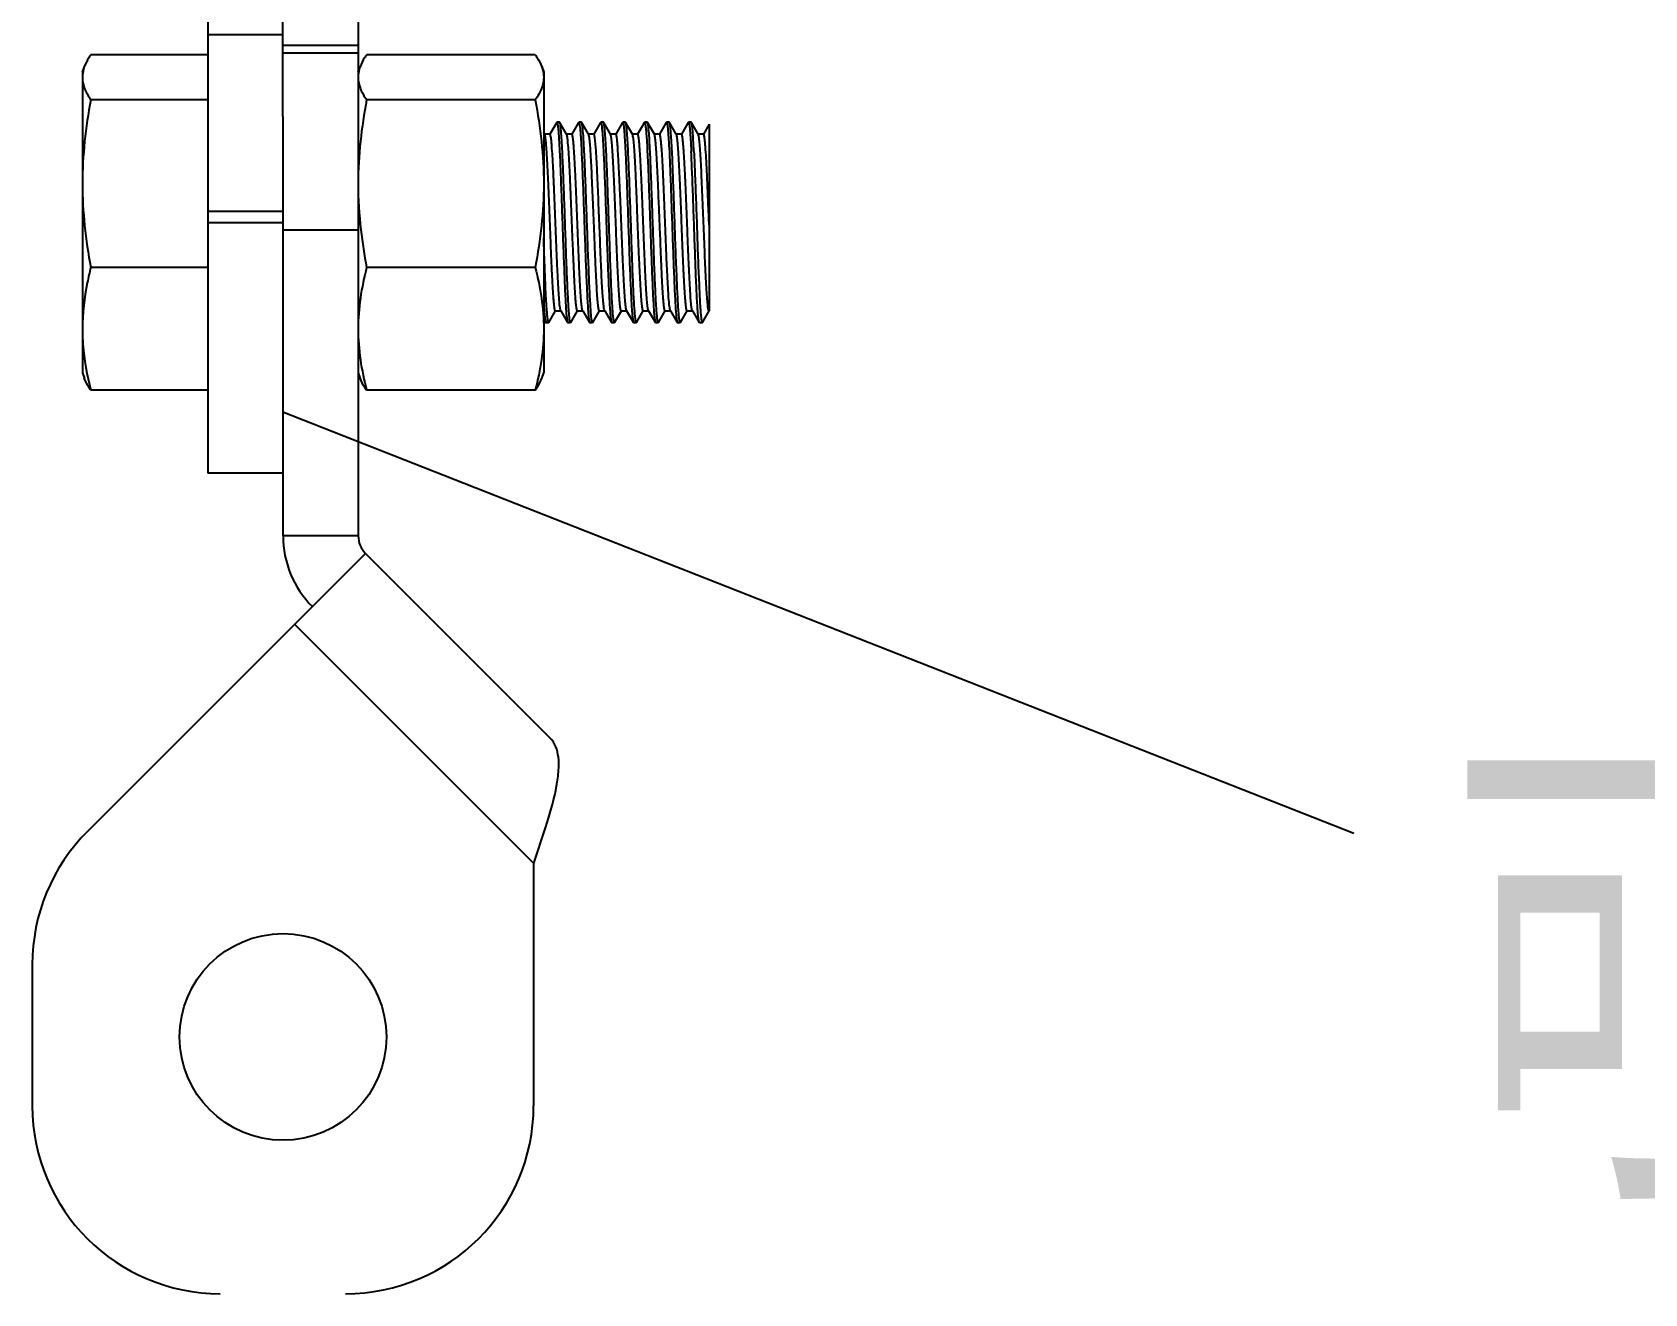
# Model space of a CAD drawing. Extents: x 27938 to 1507990, y 110129 to 923079.
# Drawn here: x 486031 to 487526, y 375912 to 377082 of the extents above; entities that cross this region are included whole.
import ezdxf

# ---------------------------------------------------------------- set-up
doc = ezdxf.new("R2010")
doc.units = 0
doc.header["$LTSCALE"] = 1000
doc.header["$MEASUREMENT"] = 0
doc.layers.add('W_DIM', color=4, linetype='Continuous')
doc.styles.get("Standard").update_dxf_attribs({"font": 'gbenor.shx', "bigfont": 'gbcbig.shx'})
doc.styles.add('wwp100', font='txt.shx', dxfattribs={"width": 0.7, "height": 400, "bigfont": 'hztxt.shx'})
doc.dimstyles.get("Standard").update_dxf_attribs({"dimtxt": 0.18, "dimasz": 0.18, "dimexe": 0.18, "dimexo": 0.0625, "dimgap": 0.09, "dimtad": 0, "dimtih": 1, "dimtoh": 1, "dimdec": 4, "dimzin": 0, "dimdsep": 46, "dimtxsty": 'Standard', "dimcen": 0.09, "dimadec": 0, "dimazin": 0, "dimtfac": 1, "dimtdec": 4, "dimtofl": 0, "dimtmove": 0, "dimatfit": 3, "dimfxl": 1, "dimtolj": 1, "dimtzin": 0, "dimarcsym": 0})

msp = doc.modelspace()

# ---------------------------------------------------------------- linework, layer by layer
at = {"linetype": 'Continuous'}
for p, q in [((486193.9, 377279.9), (486193.9, 376672.9)), ((486263.6, 377003.5), (486263.6, 377279.9)), ((486333.3, 377137.5), (486333.3, 376614.8)), ((486193.9, 377079.6), (486263.6, 377079.6)), ((486193.9, 377060.7), (486085.6, 377060.7)), ((486263.6, 377069.5), (486333.3, 377069.5)), ((486333.3, 377062.3), (486263.6, 377062.3)), ((486497.4, 377060.7), (486341.2, 377060.7)), ((486077.8, 377044.6), (486079.7, 377049.7)), ((486077.8, 377044.6), (486077.8, 376765.8)), ((486333.3, 377044.6), (486335.2, 377049.7)), ((486503.4, 377049.7), (486505.3, 377044.6)), ((486505.3, 377044.6), (486505.3, 376765.8)), ((486193.9, 377019), (486085.6, 377019)), ((486497.4, 377019), (486341.2, 377019)), ((486263.6, 377003.5), (486263.6, 376614.8)), ((486517.3, 376998), (486511, 376987.2)), ((486517.3, 376998), (486517.5, 376998.1)), ((486520, 376998.1), (486517.5, 376998.1)), ((486520.2, 376998), (486520, 376998.1)), ((486526.5, 376987.1), (486520.2, 376998)), ((486537.6, 376998), (486531.4, 376987.2)), ((486537.6, 376998), (486537.8, 376998.1)), ((486540.3, 376998.1), (486537.8, 376998.1)), ((486540.5, 376998), (486540.3, 376998.1)), ((486546.8, 376987.1), (486540.5, 376998)), ((486557.9, 376998), (486551.7, 376987.2)), ((486557.9, 376998), (486558.1, 376998.1)), ((486560.7, 376998.1), (486558.1, 376998.1)), ((486560.9, 376998), (486560.7, 376998.1)), ((486567.1, 376987.1), (486560.9, 376998)), ((486578.3, 376998), (486572, 376987.2)), ((486578.3, 376998), (486578.5, 376998.1)), ((486581, 376998.1), (486578.5, 376998.1)), ((486581.2, 376998), (486581, 376998.1)), ((486587.5, 376987.1), (486581.2, 376998)), ((486598.6, 376998), (486592.3, 376987.2)), ((486598.6, 376998), (486598.8, 376998.1)), ((486601.3, 376998.1), (486598.8, 376998.1)), ((486601.5, 376998), (486601.3, 376998.1)), ((486607.8, 376987.1), (486601.5, 376998)), ((486618.9, 376998), (486612.7, 376987.2)), ((486618.9, 376998), (486619.1, 376998.1)), ((486621.7, 376998.1), (486619.1, 376998.1)), ((486621.9, 376998), (486621.7, 376998.1)), ((486628.1, 376987.1), (486621.9, 376998)), ((486639.3, 376998), (486633, 376987.2)), ((486639.3, 376998), (486639.4, 376998.1)), ((486642, 376998.1), (486639.4, 376998.1)), ((486642.2, 376998), (486642, 376998.1)), ((486648.4, 376987.1), (486642.2, 376998)), ((486658.6, 376996.3), (486653.3, 376987.2)), ((486658.6, 376996.3), (486658.6, 376823.3)), ((486506.2, 376986.9), (486505.3, 376988.7)), ((486511.1, 376987.1), (486506.1, 376987.1)), ((486531.4, 376987.1), (486526.5, 376987.1)), ((486526.6, 376986.9), (486526.5, 376987.1)), ((486551.8, 376987.1), (486546.8, 376987.1)), ((486546.9, 376986.9), (486546.8, 376987.1)), ((486572.1, 376987.1), (486567.1, 376987.1)), ((486567.2, 376986.9), (486567.1, 376987.1)), ((486592.4, 376987.1), (486587.5, 376987.1)), ((486587.6, 376986.9), (486587.5, 376987.1)), ((486612.7, 376987.1), (486607.8, 376987.1)), ((486607.9, 376986.9), (486607.8, 376987.1)), ((486633.1, 376987.1), (486628.1, 376987.1)), ((486628.2, 376986.9), (486628.1, 376987.1)), ((486653.4, 376987.1), (486648.4, 376987.1)), ((486648.5, 376986.9), (486648.4, 376987.1)), ((486263.6, 376915.4), (486193.9, 376915.4)), ((486193.9, 376905.2), (486263.6, 376905.2)), ((486333.3, 376898), (486263.6, 376898)), ((486193.9, 376863.6), (486085.6, 376863.6)), ((486497.4, 376863.6), (486341.2, 376863.6)), ((486510, 376812.5), (486516.3, 376823.3)), ((486516.2, 376823.3), (486521.2, 376823.3)), ((486521.1, 376823.5), (486521.2, 376823.3)), ((486521.2, 376823.3), (486527.4, 376812.5)), ((486530.4, 376812.5), (486536.6, 376823.3)), ((486536.5, 376823.3), (486541.5, 376823.3)), ((486541.4, 376823.5), (486541.5, 376823.3)), ((486541.5, 376823.3), (486547.8, 376812.5)), ((486550.7, 376812.5), (486556.9, 376823.3)), ((486556.8, 376823.3), (486561.8, 376823.3)), ((486561.7, 376823.5), (486561.8, 376823.3)), ((486561.8, 376823.3), (486568.1, 376812.5)), ((486571, 376812.5), (486577.3, 376823.3)), ((486577.2, 376823.3), (486582.1, 376823.3)), ((486582, 376823.5), (486582.1, 376823.3)), ((486582.1, 376823.3), (486588.4, 376812.5)), ((486591.4, 376812.5), (486597.6, 376823.3)), ((486597.5, 376823.3), (486602.5, 376823.3)), ((486602.4, 376823.5), (486602.5, 376823.3)), ((486602.5, 376823.3), (486608.8, 376812.5)), ((486611.7, 376812.5), (486617.9, 376823.3)), ((486617.8, 376823.3), (486622.8, 376823.3)), ((486622.7, 376823.5), (486622.8, 376823.3)), ((486622.8, 376823.3), (486629.1, 376812.5)), ((486632, 376812.5), (486638.2, 376823.3)), ((486638.2, 376823.3), (486643.1, 376823.3)), ((486643, 376823.5), (486642.9, 376823.9)), ((486643, 376823.5), (486643.1, 376823.3)), ((486643.1, 376823.3), (486649.4, 376812.5)), ((486652.3, 376812.5), (486658.6, 376823.3)), ((486658.5, 376823.3), (486658.6, 376823.3)), ((486505.3, 376815.7), (486507.1, 376812.5)), ((486507.1, 376812.5), (486507.3, 376812.3)), ((486509.9, 376812.3), (486507.3, 376812.3)), ((486510, 376812.5), (486509.9, 376812.3)), ((486527.4, 376812.5), (486527.6, 376812.3)), ((486530.2, 376812.3), (486527.6, 376812.3)), ((486530.4, 376812.5), (486530.2, 376812.3)), ((486547.8, 376812.5), (486548, 376812.3)), ((486550.5, 376812.3), (486548, 376812.3)), ((486550.7, 376812.5), (486550.5, 376812.3)), ((486568.1, 376812.5), (486568.3, 376812.3)), ((486570.8, 376812.3), (486568.3, 376812.3)), ((486571, 376812.5), (486570.8, 376812.3)), ((486588.4, 376812.5), (486588.6, 376812.3)), ((486591.2, 376812.3), (486588.6, 376812.3)), ((486591.4, 376812.5), (486591.2, 376812.3)), ((486608.8, 376812.5), (486609, 376812.3)), ((486611.5, 376812.3), (486609, 376812.3)), ((486611.7, 376812.5), (486611.5, 376812.3)), ((486629.1, 376812.5), (486629.3, 376812.3)), ((486631.8, 376812.3), (486629.3, 376812.3)), ((486632, 376812.5), (486631.8, 376812.3)), ((486649.6, 376812.3), (486649.4, 376812.5)), ((486652.1, 376812.3), (486649.6, 376812.3)), ((486652.1, 376812.3), (486652.3, 376812.5)), ((486077.8, 376765.8), (486079.7, 376760.7)), ((486333.3, 376765.8), (486335.2, 376760.7)), ((486503.4, 376760.7), (486505.3, 376765.8)), ((486193.9, 376749.7), (486085.6, 376749.7)), ((486497.4, 376749.7), (486341.2, 376749.7)), ((486263.6, 376672.9), (486193.9, 376672.9)), ((486333.3, 376614.8), (486263.6, 376614.8)), ((486340.1, 376598.4), (486082.4, 376340.6)), ((486511.2, 376427.3), (486340.1, 376598.4)), ((486496, 376311.1), (486274.4, 376532.7)), ((486496, 376086.3), (486496, 376311.1)), ((486031.3, 376217.4), (486031.3, 376086.3))]:
    msp.add_line(p, q, dxfattribs=at)
msp.add_circle((486263.7, 376150.2), 95.8, dxfattribs=at)
for centre, radius, start, end in [((486356.6, 376614.8), 92.9, 180, 225), ((486356.6, 376614.8), 23.2, 180, 225), ((486205.6, 376217.4), 174.2, 135, 180), ((486205.6, 376086.3), 174.2, 180, 270), ((486321.7, 376086.3), 174.2, 270, 0)]:
    msp.add_arc(centre, radius, start, end, dxfattribs=at)
for points, knots in [([(486085.6, 377060.7), (486085, 377059.8), (486082.6, 377056.3), (486080.7, 377052.5), (486079.6, 377049.6)], [0, 0, 0, 0, 0.262452, 1, 1, 1, 1]), ([(486341.2, 377060.7), (486340.5, 377059.8), (486338.2, 377056.3), (486336.2, 377052.5), (486335.1, 377049.6)], [0, 0, 0, 0, 0.262452, 1, 1, 1, 1]), ([(486497.4, 377060.7), (486498, 377059.8), (486500.4, 377056.3), (486502.4, 377052.5), (486503.5, 377049.6)], [0, 0, 0, 0, 0.262452, 1, 1, 1, 1]), ([(486079.6, 377049.6), (486079.3, 377048.8), (486078.3, 377045.6), (486077.8, 377042.3), (486077.8, 377039.9)], [0, 0, 0, 0, 0.256979, 1, 1, 1, 1]), ([(486335.1, 377049.6), (486334.8, 377048.8), (486333.8, 377045.6), (486333.3, 377042.3), (486333.3, 377039.9)], [0, 0, 0, 0, 0.256979, 1, 1, 1, 1]), ([(486503.5, 377049.6), (486503.7, 377048.8), (486504.8, 377045.6), (486505.3, 377042.3), (486505.3, 377039.9)], [0, 0, 0, 0, 0.256979, 1, 1, 1, 1]), ([(486077.8, 377039.9), (486077.8, 377036.3), (486079.5, 377028.8), (486083.4, 377022.3), (486085.6, 377019)], [0, 0, 0, 0, 0.473493, 1, 1, 1, 1]), ([(486333.3, 377039.9), (486333.3, 377036.3), (486335, 377028.8), (486338.9, 377022.3), (486341.2, 377019)], [0, 0, 0, 0, 0.473493, 1, 1, 1, 1]), ([(486505.3, 377039.9), (486505.3, 377036.3), (486503.6, 377028.8), (486499.7, 377022.3), (486497.4, 377019)], [0, 0, 0, 0, 0.473493, 1, 1, 1, 1]), ([(486517.5, 376998.1), (486517.7, 376998.1), (486517.9, 376997.3), (486518.2, 376996.2), (486518.5, 376993.8), (486518.8, 376990.8), (486519.1, 376986.9), (486519.5, 376980.2), (486519.8, 376974.8), (486520, 376970.9)], [0, 0, 0, 0, 0.020019, 0.07017, 0.151772, 0.264355, 0.406919, 0.578181, 1, 1, 1, 1]), ([(486522.6, 376970.9), (486522.4, 376974.5), (486522, 376980.9), (486521.6, 376988.2), (486521.1, 376992.8), (486520.9, 376995.2), (486520.6, 376996.8), (486520.4, 376997.7), (486520.2, 376998)], [0, 0, 0, 0, 0.396583, 0.701222, 0.815876, 0.904197, 0.965566, 1, 1, 1, 1]), ([(486537.8, 376998.1), (486538, 376998.1), (486538.2, 376997.3), (486538.5, 376996.2), (486538.8, 376993.8), (486539.1, 376990.8), (486539.4, 376986.9), (486539.9, 376980.2), (486540.2, 376974.8), (486540.3, 376970.9)], [0, 0, 0, 0, 0.020001, 0.07014, 0.151733, 0.264317, 0.406882, 0.578148, 1, 1, 1, 1]), ([(486541.2, 376994.7), (486541.1, 376995.5), (486541, 376996.5), (486540.7, 376997.6), (486540.5, 376998)], [0, 0, 0, 0, 0.649891, 1, 1, 1, 1]), ([(486558.1, 376998.1), (486558.2, 376998.1), (486558.4, 376997.8), (486558.7, 376996.7), (486558.9, 376995.6), (486559, 376994.7)], [0, 0, 0, 0, 0.086019, 0.276039, 1, 1, 1, 1]), ([(486563.2, 376970.9), (486563, 376974.5), (486562.7, 376980.9), (486562.2, 376988.2), (486561.8, 376992.8), (486561.5, 376995.2), (486561.2, 376996.8), (486561, 376997.7), (486560.9, 376998)], [0, 0, 0, 0, 0.396585, 0.701214, 0.815871, 0.904193, 0.965566, 1, 1, 1, 1]), ([(486578.5, 376998.1), (486578.6, 376998.1), (486578.9, 376997.3), (486579.2, 376996.2), (486579.5, 376993.8), (486579.8, 376990.8), (486580.1, 376986.9), (486580.5, 376980.2), (486580.8, 376974.8), (486581, 376970.9)], [0, 0, 0, 0, 0.020002, 0.070138, 0.151731, 0.264311, 0.406878, 0.578148, 1, 1, 1, 1]), ([(486583.5, 376970.9), (486583.4, 376974.5), (486583, 376980.9), (486582.5, 376988.2), (486582.1, 376992.8), (486581.8, 376995.2), (486581.6, 376996.8), (486581.4, 376997.7), (486581.2, 376998)], [0, 0, 0, 0, 0.396583, 0.701222, 0.815876, 0.904197, 0.965566, 1, 1, 1, 1]), ([(486598.8, 376998.1), (486599, 376998.1), (486599.2, 376997.3), (486599.5, 376996.2), (486599.8, 376993.8), (486600.1, 376990.8), (486600.4, 376986.9), (486600.9, 376980.2), (486601.1, 376974.8), (486601.3, 376970.9)], [0, 0, 0, 0, 0.02002, 0.070175, 0.151778, 0.264365, 0.406925, 0.578181, 1, 1, 1, 1]), ([(486603.9, 376970.9), (486603.7, 376974.5), (486603.4, 376980.9), (486602.9, 376988.2), (486602.4, 376992.8), (486602.2, 376995.2), (486601.9, 376996.8), (486601.7, 376997.7), (486601.5, 376998)], [0, 0, 0, 0, 0.396587, 0.701221, 0.815874, 0.904193, 0.965565, 1, 1, 1, 1]), ([(486619.1, 376998.1), (486619.3, 376998.1), (486619.6, 376997.3), (486619.8, 376996.1), (486620.1, 376993.8), (486620.4, 376990.8), (486620.7, 376986.9), (486621.2, 376980.2), (486621.5, 376974.8), (486621.7, 376970.9)], [0, 0, 0, 0, 0.020044, 0.070216, 0.151831, 0.264419, 0.406978, 0.578227, 1, 1, 1, 1]), ([(486624.2, 376970.9), (486624, 376974.5), (486623.7, 376980.9), (486623.2, 376988.2), (486622.8, 376992.8), (486622.5, 376995.2), (486622.2, 376996.8), (486622, 376997.7), (486621.9, 376998)], [0, 0, 0, 0, 0.396583, 0.701215, 0.815872, 0.904194, 0.965566, 1, 1, 1, 1]), ([(486639.4, 376998.1), (486639.6, 376998.1), (486639.9, 376997.3), (486640.1, 376996.2), (486640.5, 376993.8), (486640.8, 376990.8), (486641.1, 376986.9), (486641.5, 376980.2), (486641.8, 376974.8), (486642, 376970.9)], [0, 0, 0, 0, 0.01999, 0.070117, 0.151703, 0.264284, 0.406853, 0.578128, 1, 1, 1, 1]), ([(486644.5, 376970.9), (486644.3, 376974.5), (486644, 376980.9), (486643.5, 376988.2), (486643.1, 376992.8), (486642.8, 376995.2), (486642.5, 376996.8), (486642.3, 376997.7), (486642.2, 376998)], [0, 0, 0, 0, 0.396583, 0.701222, 0.815876, 0.904197, 0.965566, 1, 1, 1, 1]), ([(486516.2, 376823.3), (486516, 376823.3), (486515.8, 376824), (486515.5, 376825), (486515.2, 376827), (486514.9, 376829.5), (486514.6, 376832.8), (486514.2, 376838.5), (486513.6, 376847), (486513, 376858.8), (486512.4, 376872.3), (486511.8, 376887.1), (486511.2, 376902.4), (486510.6, 376917.9), (486510, 376932.9), (486509.4, 376946.9), (486508.8, 376959.4), (486508.2, 376969.9), (486507.6, 376978), (486507.1, 376983.1), (486506.6, 376985.8), (486506.4, 376986.6), (486506.2, 376986.9)], [0, 0, 0, 0, 0.002979, 0.01011, 0.021658, 0.037569, 0.057721, 0.081935, 0.141647, 0.214533, 0.297928, 0.388772, 0.483731, 0.57932, 0.672029, 0.758454, 0.835426, 0.900125, 0.95019, 0.983823, 0.99411, 1, 1, 1, 1]), ([(486521.1, 376823.5), (486520.9, 376823.8), (486520.7, 376824.7), (486520.2, 376827.3), (486519.7, 376832.5), (486519.1, 376840.6), (486518.5, 376851), (486517.9, 376863.5), (486517.3, 376877.5), (486516.7, 376892.5), (486516.1, 376908), (486515.5, 376923.4), (486514.9, 376938.1), (486514.3, 376951.6), (486513.7, 376963.4), (486513.1, 376972), (486512.7, 376977.6), (486512.4, 376980.9), (486512.1, 376983.5), (486511.8, 376985.4), (486511.5, 376986.4), (486511.3, 376987.1), (486511.1, 376987.1)], [0, 0, 0, 0, 0.005873, 0.016149, 0.049758, 0.099805, 0.164491, 0.241456, 0.327881, 0.420594, 0.516191, 0.611162, 0.702019, 0.785427, 0.858327, 0.918049, 0.942268, 0.962424, 0.978338, 0.989888, 0.997021, 1, 1, 1, 1]), ([(486536.5, 376823.3), (486536.4, 376823.3), (486536.1, 376824), (486535.8, 376825), (486535.5, 376827), (486535.2, 376829.5), (486534.9, 376832.8), (486534.5, 376838.5), (486534, 376847), (486533.4, 376858.8), (486532.8, 376872.3), (486532.2, 376887.1), (486531.5, 376902.4), (486530.9, 376917.9), (486530.3, 376932.9), (486529.7, 376946.9), (486529.1, 376959.4), (486528.5, 376969.9), (486527.9, 376978), (486527.4, 376983.1), (486527, 376985.8), (486526.7, 376986.6), (486526.6, 376986.9)], [0, 0, 0, 0, 0.002978, 0.01011, 0.021657, 0.037569, 0.05772, 0.081935, 0.141646, 0.214533, 0.297927, 0.388772, 0.483732, 0.579321, 0.67203, 0.758455, 0.835427, 0.900125, 0.95019, 0.983823, 0.994113, 1, 1, 1, 1]), ([(486541.4, 376823.5), (486541.2, 376823.8), (486541, 376824.7), (486540.5, 376827.3), (486540, 376832.5), (486539.4, 376840.6), (486538.8, 376851), (486538.2, 376863.5), (486537.6, 376877.5), (486537, 376892.5), (486536.4, 376908), (486535.8, 376923.4), (486535.2, 376938.1), (486534.6, 376951.6), (486534, 376963.4), (486533.5, 376972), (486533, 376977.6), (486532.7, 376980.9), (486532.4, 376983.5), (486532.1, 376985.4), (486531.9, 376986.4), (486531.6, 376987.1), (486531.4, 376987.1)], [0, 0, 0, 0, 0.005876, 0.016149, 0.049759, 0.099805, 0.164492, 0.241457, 0.327882, 0.420595, 0.516192, 0.611162, 0.702019, 0.785427, 0.858326, 0.918048, 0.942268, 0.962423, 0.978338, 0.989888, 0.997021, 1, 1, 1, 1]), ([(486542.9, 376970.9), (486542.6, 376975.8), (486542.2, 376983.7), (486541.6, 376991.7), (486541.2, 376994.7)], [0, 0, 0, 0, 0.610019, 1, 1, 1, 1]), ([(486547.6, 376984.1), (486547.5, 376984.7), (486547.3, 376985.7), (486547.1, 376986.6), (486546.9, 376986.9)], [0, 0, 0, 0, 0.639122, 1, 1, 1, 1]), ([(486556.8, 376823.3), (486556.7, 376823.3), (486556.4, 376823.9), (486556.2, 376824.8), (486555.9, 376826.5), (486555.5, 376829.9), (486555, 376835.7), (486554.5, 376844.2), (486553.9, 376854.7), (486553.3, 376866.8), (486552.8, 376880.1), (486552, 376899.1), (486551.1, 376922.6), (486550, 376948.3), (486548.9, 376968.6), (486548.2, 376979.9), (486547.6, 376984.1)], [0, 0, 0, 0, 0.002721, 0.00909, 0.019375, 0.033552, 0.073167, 0.126736, 0.192564, 0.268551, 0.352267, 0.441032, 0.622264, 0.78921, 0.920663, 1, 1, 1, 1]), ([(486552.6, 376984.1), (486552.5, 376984.9), (486552.4, 376985.9), (486552.1, 376986.8), (486551.9, 376987.1), (486551.8, 376987.1)], [0, 0, 0, 0, 0.718602, 0.909136, 1, 1, 1, 1]), ([(486561.7, 376823.5), (486561.3, 376824.2), (486561.1, 376826.6), (486560.4, 376831.1), (486560, 376838), (486559.4, 376846.9), (486558.8, 376857.7), (486558.1, 376874.5), (486557.2, 376897.2), (486556.1, 376924.5), (486555.1, 376949.5), (486554, 376969.1), (486553.2, 376980), (486552.6, 376984.1)], [0, 0, 0, 0, 0.014257, 0.043391, 0.086675, 0.142827, 0.210147, 0.286587, 0.457295, 0.634268, 0.796057, 0.923071, 1, 1, 1, 1]), ([(486559, 376994.7), (486559.4, 376991.7), (486560, 376983.7), (486560.4, 376975.8), (486560.7, 376970.9)], [0, 0, 0, 0, 0.389981, 1, 1, 1, 1]), ([(486577.2, 376823.3), (486577, 376823.3), (486576.7, 376824), (486576.5, 376825), (486576.2, 376827), (486575.9, 376829.5), (486575.6, 376832.8), (486575.2, 376838.5), (486574.6, 376847), (486574, 376858.8), (486573.4, 376872.3), (486572.8, 376887.1), (486572.2, 376902.4), (486571.6, 376917.9), (486571, 376932.9), (486570.4, 376946.9), (486569.8, 376959.4), (486569.2, 376969.9), (486568.6, 376978), (486568.1, 376983.1), (486567.6, 376985.8), (486567.4, 376986.6), (486567.2, 376986.9)], [0, 0, 0, 0, 0.002979, 0.01011, 0.021658, 0.037569, 0.057721, 0.081935, 0.141646, 0.214533, 0.297928, 0.388772, 0.483732, 0.579321, 0.672029, 0.758455, 0.835426, 0.900125, 0.95019, 0.983823, 0.994111, 1, 1, 1, 1]), ([(486582, 376823.5), (486581.9, 376823.8), (486581.7, 376824.7), (486581.2, 376827.3), (486580.7, 376832.5), (486580.1, 376840.6), (486579.5, 376851), (486578.9, 376863.5), (486578.3, 376877.5), (486577.7, 376892.5), (486577.1, 376908), (486576.5, 376923.4), (486575.8, 376938.1), (486575.2, 376951.6), (486574.6, 376963.4), (486574.1, 376972), (486573.7, 376977.6), (486573.4, 376980.9), (486573.1, 376983.5), (486572.8, 376985.4), (486572.5, 376986.4), (486572.3, 376987.1), (486572.1, 376987.1)], [0, 0, 0, 0, 0.005874, 0.016149, 0.049759, 0.099805, 0.164491, 0.241457, 0.327881, 0.420594, 0.516191, 0.611162, 0.702019, 0.785427, 0.858326, 0.918049, 0.942267, 0.962424, 0.978338, 0.989888, 0.99702, 1, 1, 1, 1]), ([(486597.5, 376823.3), (486597.3, 376823.3), (486597.1, 376824), (486596.8, 376825), (486596.5, 376827), (486596.2, 376829.5), (486595.9, 376832.8), (486595.5, 376838.5), (486595, 376847), (486594.4, 376858.8), (486593.7, 376872.3), (486593.1, 376887.1), (486592.5, 376902.4), (486591.9, 376917.9), (486591.3, 376932.9), (486590.7, 376946.9), (486590.1, 376959.4), (486589.5, 376969.9), (486588.9, 376978), (486588.4, 376983.1), (486587.9, 376985.8), (486587.7, 376986.6), (486587.6, 376986.9)], [0, 0, 0, 0, 0.002977, 0.010111, 0.021656, 0.037569, 0.05772, 0.081935, 0.141646, 0.214533, 0.297927, 0.388772, 0.483731, 0.579321, 0.67203, 0.758455, 0.835427, 0.900126, 0.95019, 0.983823, 0.994112, 1, 1, 1, 1]), ([(486602.4, 376823.5), (486602.2, 376823.8), (486602, 376824.7), (486601.5, 376827.3), (486601, 376832.5), (486600.4, 376840.6), (486599.8, 376851), (486599.2, 376863.5), (486598.6, 376877.5), (486598, 376892.5), (486597.4, 376908), (486596.8, 376923.4), (486596.2, 376938.1), (486595.6, 376951.6), (486595, 376963.4), (486594.4, 376972), (486594, 376977.6), (486593.7, 376980.9), (486593.4, 376983.5), (486593.1, 376985.4), (486592.9, 376986.4), (486592.6, 376987.1), (486592.4, 376987.1)], [0, 0, 0, 0, 0.005876, 0.016149, 0.049758, 0.099805, 0.164491, 0.241457, 0.327882, 0.420595, 0.516192, 0.611162, 0.702019, 0.785427, 0.858326, 0.918048, 0.942269, 0.962423, 0.978339, 0.989887, 0.997021, 1, 1, 1, 1]), ([(486617.8, 376823.3), (486617.7, 376823.3), (486617.4, 376824), (486617.2, 376825), (486616.8, 376827), (486616.6, 376829.5), (486616.2, 376832.8), (486615.8, 376838.5), (486615.3, 376847), (486614.7, 376858.8), (486614.1, 376872.3), (486613.5, 376887.1), (486612.9, 376902.4), (486612.2, 376917.9), (486611.6, 376932.9), (486611, 376946.9), (486610.4, 376959.4), (486609.8, 376969.9), (486609.2, 376978), (486608.7, 376983.1), (486608.3, 376985.8), (486608.1, 376986.6), (486607.9, 376986.9)], [0, 0, 0, 0, 0.002979, 0.010111, 0.021657, 0.037569, 0.05772, 0.081936, 0.141647, 0.214533, 0.297928, 0.388772, 0.483731, 0.57932, 0.672029, 0.758454, 0.835426, 0.900125, 0.95019, 0.983823, 0.99411, 1, 1, 1, 1]), ([(486622.7, 376823.5), (486622.5, 376823.8), (486622.3, 376824.7), (486621.8, 376827.3), (486621.3, 376832.5), (486620.7, 376840.6), (486620.2, 376851), (486619.5, 376863.5), (486618.9, 376877.5), (486618.3, 376892.5), (486617.7, 376908), (486617.1, 376923.4), (486616.5, 376938.1), (486615.9, 376951.6), (486615.3, 376963.4), (486614.8, 376972), (486614.3, 376977.6), (486614, 376980.9), (486613.7, 376983.5), (486613.4, 376985.4), (486613.2, 376986.4), (486612.9, 376987.1), (486612.7, 376987.1)], [0, 0, 0, 0, 0.005873, 0.016149, 0.049758, 0.099805, 0.164491, 0.241456, 0.327881, 0.420594, 0.516191, 0.611162, 0.702019, 0.785427, 0.858327, 0.918049, 0.942269, 0.962424, 0.978339, 0.989888, 0.997022, 1, 1, 1, 1]), ([(486638.2, 376823.3), (486638, 376823.3), (486637.7, 376824), (486637.5, 376825), (486637.2, 376827), (486636.9, 376829.5), (486636.6, 376832.8), (486636.1, 376838.5), (486635.6, 376847), (486635, 376858.8), (486634.4, 376872.3), (486633.8, 376887.1), (486633.2, 376902.4), (486632.6, 376917.9), (486632, 376932.9), (486631.4, 376946.9), (486630.8, 376959.4), (486630.2, 376969.9), (486629.6, 376978), (486629.1, 376983.1), (486628.6, 376985.8), (486628.4, 376986.6), (486628.2, 376986.9)], [0, 0, 0, 0, 0.002978, 0.01011, 0.021657, 0.037569, 0.05772, 0.081935, 0.141646, 0.214533, 0.297927, 0.388772, 0.483731, 0.579321, 0.67203, 0.758455, 0.835427, 0.900125, 0.95019, 0.983823, 0.994112, 1, 1, 1, 1]), ([(486642.9, 376823.9), (486642.5, 376824.9), (486642.1, 376828), (486641.5, 376833.9), (486641, 376842.4), (486640.4, 376853.1), (486639.8, 376865.7), (486639.2, 376879.6), (486638.6, 376894.5), (486638, 376909.8), (486637.4, 376924.9), (486636.8, 376939.3), (486636.2, 376952.5), (486635.6, 376964), (486635.1, 376972.4), (486634.6, 376977.9), (486634.3, 376981.1), (486634, 376983.6), (486633.7, 376985.5), (486633.5, 376986.5), (486633.2, 376987.1), (486633.1, 376987.1)], [0, 0, 0, 0, 0.019897, 0.056676, 0.109137, 0.175441, 0.253237, 0.339756, 0.431917, 0.526433, 0.619936, 0.709092, 0.790724, 0.861926, 0.920168, 0.943766, 0.963396, 0.978892, 0.990136, 0.997084, 1, 1, 1, 1]), ([(486658, 376824.3), (486657.7, 376825.5), (486657.3, 376828.7), (486656.7, 376834.8), (486656.2, 376843.3), (486655.3, 376858.3), (486654.4, 376880.4), (486653.3, 376908.5), (486652.3, 376932.3), (486651.5, 376950.2), (486651, 376961.7), (486650.4, 376971.3), (486649.8, 376978.7), (486649.4, 376983.4), (486648.9, 376985.9), (486648.7, 376986.7), (486648.5, 376986.9)], [0, 0, 0, 0, 0.022388, 0.060418, 0.112907, 0.178138, 0.337854, 0.518579, 0.696535, 0.777057, 0.84831, 0.907938, 0.953977, 0.984939, 0.994467, 1, 1, 1, 1]), ([(486658.6, 376902.8), (486658.4, 376908.2), (486657.9, 376918.9), (486657.3, 376934.5), (486656.7, 376948.9), (486656.1, 376961.5), (486655.5, 376970.7), (486655.1, 376976.8), (486654.7, 376980.4), (486654.4, 376983.2), (486654.1, 376985.3), (486653.9, 376986.4), (486653.6, 376987.1), (486653.4, 376987.1)], [0, 0, 0, 0, 0.192962, 0.379367, 0.551818, 0.703439, 0.828214, 0.878947, 0.921217, 0.954624, 0.978873, 0.993832, 1, 1, 1, 1]), ([(486520, 376970.9), (486520.4, 376963.8), (486521, 376948.4), (486521.9, 376924.2), (486522.8, 376898.4), (486523.7, 376873.2), (486524.5, 376853.4), (486525.1, 376839.5), (486525.5, 376830.9), (486526, 376823.8), (486526.4, 376818.4), (486526.9, 376814.9), (486527.1, 376813), (486527.4, 376812.5)], [0, 0, 0, 0, 0.134266, 0.291405, 0.458589, 0.622157, 0.76875, 0.831861, 0.886406, 0.93127, 0.965547, 0.98857, 1, 1, 1, 1]), ([(486530.2, 376812.3), (486530.1, 376812.3), (486529.8, 376812.7), (486529.7, 376813.4), (486529.4, 376814.7), (486529.1, 376817.3), (486528.7, 376821.8), (486528.2, 376828.5), (486527.8, 376836.9), (486527.3, 376846.7), (486526.8, 376857.8), (486526.2, 376874.4), (486525.4, 376896.4), (486524.5, 376922.8), (486523.6, 376947.8), (486522.9, 376963.6), (486522.6, 376970.9)], [0, 0, 0, 0, 0.002174, 0.007143, 0.015155, 0.026218, 0.057308, 0.0998, 0.152795, 0.215156, 0.285539, 0.362424, 0.528951, 0.700411, 0.862061, 1, 1, 1, 1]), ([(486540.3, 376970.9), (486540.7, 376963.8), (486541.3, 376948.4), (486542.2, 376924.2), (486543.1, 376898.4), (486544, 376873.2), (486544.8, 376853.4), (486545.4, 376839.5), (486545.9, 376830.9), (486546.3, 376823.8), (486546.7, 376818.4), (486547.2, 376814.9), (486547.5, 376813), (486547.8, 376812.5)], [0, 0, 0, 0, 0.134269, 0.291411, 0.458596, 0.622169, 0.768759, 0.831867, 0.886409, 0.931272, 0.965549, 0.988571, 1, 1, 1, 1]), ([(486550.5, 376812.3), (486550.4, 376812.3), (486550.2, 376812.7), (486550, 376813.4), (486549.8, 376814.7), (486549.4, 376817.3), (486549, 376821.8), (486548.6, 376828.5), (486548.1, 376836.9), (486547.6, 376846.7), (486547.2, 376857.8), (486546.5, 376874.4), (486545.7, 376896.4), (486544.8, 376922.8), (486543.9, 376947.8), (486543.2, 376963.6), (486542.9, 376970.9)], [0, 0, 0, 0, 0.002174, 0.007143, 0.015155, 0.026219, 0.057308, 0.099801, 0.152799, 0.215164, 0.285548, 0.362433, 0.52896, 0.700423, 0.862066, 1, 1, 1, 1]), ([(486560.7, 376970.9), (486561, 376963.8), (486561.7, 376948.4), (486562.6, 376924.2), (486563.5, 376898.4), (486564.3, 376873.2), (486565.1, 376853.4), (486565.8, 376839.5), (486566.2, 376830.9), (486566.7, 376823.8), (486567.1, 376818.4), (486567.6, 376814.9), (486567.8, 376813), (486568.1, 376812.5)], [0, 0, 0, 0, 0.134265, 0.291401, 0.458586, 0.622159, 0.768752, 0.831864, 0.886409, 0.931273, 0.965549, 0.988571, 1, 1, 1, 1]), ([(486570.8, 376812.3), (486570.7, 376812.3), (486570.5, 376812.7), (486570.3, 376813.4), (486570.1, 376814.7), (486569.7, 376817.3), (486569.3, 376821.8), (486568.9, 376828.5), (486568.4, 376836.9), (486567.9, 376846.7), (486567.5, 376857.8), (486566.8, 376874.4), (486566.1, 376896.4), (486565.1, 376922.8), (486564.2, 376947.8), (486563.6, 376963.6), (486563.2, 376970.9)], [0, 0, 0, 0, 0.00218, 0.007155, 0.015172, 0.026242, 0.05734, 0.099838, 0.152839, 0.215202, 0.285583, 0.362465, 0.528987, 0.700438, 0.862073, 1, 1, 1, 1]), ([(486581, 376970.9), (486581.4, 376963.8), (486582, 376948.4), (486582.9, 376924.2), (486583.8, 376898.4), (486584.7, 376873.2), (486585.4, 376853.4), (486586.1, 376839.5), (486586.5, 376830.9), (486587, 376823.8), (486587.4, 376818.4), (486587.9, 376814.9), (486588.1, 376813), (486588.4, 376812.5)], [0, 0, 0, 0, 0.134268, 0.29141, 0.458592, 0.622161, 0.768754, 0.831863, 0.886406, 0.93127, 0.965548, 0.98857, 1, 1, 1, 1]), ([(486591.2, 376812.3), (486591, 376812.3), (486590.8, 376812.7), (486590.6, 376813.4), (486590.4, 376814.7), (486590.1, 376817.3), (486589.7, 376821.8), (486589.2, 376828.5), (486588.7, 376836.9), (486588.3, 376846.7), (486587.8, 376857.8), (486587.2, 376874.4), (486586.4, 376896.4), (486585.5, 376922.8), (486584.6, 376947.8), (486583.9, 376963.6), (486583.5, 376970.9)], [0, 0, 0, 0, 0.002173, 0.007141, 0.015151, 0.026214, 0.057302, 0.099793, 0.152788, 0.21515, 0.285533, 0.362419, 0.528947, 0.70041, 0.862061, 1, 1, 1, 1]), ([(486601.3, 376970.9), (486601.7, 376963.8), (486602.3, 376948.4), (486603.2, 376924.2), (486604.1, 376898.4), (486605, 376873.2), (486605.8, 376853.4), (486606.4, 376839.5), (486606.9, 376830.9), (486607.3, 376823.8), (486607.7, 376818.4), (486608.2, 376814.9), (486608.5, 376813), (486608.8, 376812.5)], [0, 0, 0, 0, 0.134269, 0.291408, 0.458594, 0.622169, 0.768759, 0.831867, 0.88641, 0.931273, 0.96555, 0.988571, 1, 1, 1, 1]), ([(486611.5, 376812.3), (486611.4, 376812.3), (486611.2, 376812.7), (486611, 376813.4), (486610.7, 376814.7), (486610.4, 376817.3), (486610, 376821.8), (486609.5, 376828.5), (486609.1, 376836.9), (486608.6, 376846.7), (486608.1, 376857.8), (486607.5, 376874.4), (486606.7, 376896.4), (486605.8, 376922.8), (486604.9, 376947.8), (486604.2, 376963.6), (486603.9, 376970.9)], [0, 0, 0, 0, 0.002177, 0.007149, 0.015164, 0.026231, 0.057324, 0.099819, 0.152819, 0.215184, 0.285568, 0.362452, 0.528978, 0.700435, 0.86207, 1, 1, 1, 1]), ([(486621.7, 376970.9), (486622, 376963.8), (486622.7, 376948.4), (486623.5, 376924.2), (486624.4, 376898.4), (486625.3, 376873.2), (486626.1, 376853.4), (486626.7, 376839.5), (486627.2, 376830.9), (486627.6, 376823.8), (486628.1, 376818.4), (486628.5, 376814.9), (486628.8, 376813), (486629.1, 376812.5)], [0, 0, 0, 0, 0.134264, 0.291401, 0.458586, 0.622157, 0.76875, 0.831862, 0.886407, 0.931271, 0.965549, 0.988571, 1, 1, 1, 1]), ([(486631.8, 376812.3), (486631.7, 376812.3), (486631.5, 376812.7), (486631.3, 376813.4), (486631.1, 376814.7), (486630.7, 376817.3), (486630.3, 376821.8), (486629.9, 376828.5), (486629.4, 376836.9), (486628.9, 376846.7), (486628.5, 376857.8), (486627.8, 376874.4), (486627, 376896.4), (486626.1, 376922.8), (486625.2, 376947.8), (486624.6, 376963.6), (486624.2, 376970.9)], [0, 0, 0, 0, 0.002178, 0.007152, 0.015168, 0.026236, 0.057331, 0.099828, 0.152827, 0.215189, 0.28557, 0.362453, 0.528977, 0.70043, 0.862069, 1, 1, 1, 1]), ([(486649.4, 376812.5), (486649.1, 376813), (486648.9, 376814.9), (486648.4, 376818.4), (486648, 376823.8), (486647.5, 376830.9), (486647.1, 376839.5), (486646.4, 376853.4), (486645.7, 376873.2), (486644.8, 376898.4), (486643.9, 376924.2), (486643, 376948.4), (486642.3, 376963.8), (486642, 376970.9)], [0, 0, 0, 0, 0.011429, 0.034451, 0.068729, 0.113593, 0.168136, 0.231245, 0.377839, 0.541409, 0.708594, 0.865732, 1, 1, 1, 1]), ([(486644.5, 376970.9), (486644.9, 376963.6), (486645.5, 376947.8), (486646.5, 376922.8), (486647.4, 376896.4), (486648.1, 376874.4), (486648.8, 376857.8), (486649.3, 376846.7), (486649.7, 376836.9), (486650.2, 376828.5), (486650.6, 376821.8), (486651.1, 376817.3), (486651.4, 376814.7), (486651.6, 376813.4), (486651.8, 376812.7), (486652, 376812.3), (486652.1, 376812.3)], [0, 0, 0, 0, 0.137926, 0.299558, 0.471009, 0.637528, 0.714411, 0.784795, 0.847159, 0.900159, 0.942659, 0.973758, 0.984827, 0.992845, 0.99782, 1, 1, 1, 1]), ([(486509.9, 376812.3), (486509.7, 376812.3), (486509.4, 376812.9), (486509.2, 376813.9), (486508.9, 376815.8), (486508.7, 376818.3), (486508.4, 376821.5), (486508, 376827.1), (486507.5, 376835.5), (486506.9, 376847.2), (486506.4, 376860.8), (486505.8, 376875.7), (486505.4, 376886.1), (486505.3, 376891.4)], [0, 0, 0, 0, 0.005867, 0.020155, 0.043346, 0.075372, 0.116008, 0.16496, 0.286225, 0.435391, 0.607776, 0.797971, 1, 1, 1, 1]), ([(486085.6, 376863.6), (486084.4, 376858.9), (486080.1, 376840.2), (486077.8, 376821), (486077.8, 376806.7)], [0, 0, 0, 0, 0.252048, 1, 1, 1, 1]), ([(486341.2, 376863.6), (486338.8, 376854.2), (486334.8, 376835.4), (486333.3, 376816.2), (486333.3, 376806.7)], [0, 0, 0, 0, 0.502209, 1, 1, 1, 1]), ([(486497.4, 376863.6), (486499.8, 376854.2), (486503.8, 376835.4), (486505.3, 376816.2), (486505.3, 376806.7)], [0, 0, 0, 0, 0.502209, 1, 1, 1, 1]), ([(486505.3, 376830.6), (486505.4, 376828.2), (486505.7, 376824), (486506.1, 376818.5), (486506.6, 376814.9), (486506.8, 376813), (486507.1, 376812.5)], [0, 0, 0, 0, 0.395055, 0.696899, 0.899558, 1, 1, 1, 1]), ([(486658.5, 376823.3), (486658.4, 376823.3), (486658.1, 376823.7), (486658.1, 376824), (486658, 376824.3)], [0, 0, 0, 0, 0.312765, 1, 1, 1, 1]), ([(486077.8, 376806.7), (486077.8, 376801.9), (486078.5, 376782.7), (486082, 376763.7), (486085.6, 376749.7)], [0, 0, 0, 0, 0.248826, 1, 1, 1, 1]), ([(486333.3, 376806.7), (486333.3, 376797.1), (486334.8, 376777.9), (486338.8, 376759.1), (486341.2, 376749.7)], [0, 0, 0, 0, 0.497791, 1, 1, 1, 1]), ([(486505.3, 376806.7), (486505.3, 376797.1), (486503.8, 376777.9), (486499.8, 376759.1), (486497.4, 376749.7)], [0, 0, 0, 0, 0.497791, 1, 1, 1, 1]), ([(486085.6, 376749.7), (486085, 376750.7), (486082.6, 376754.2), (486080.7, 376758), (486079.6, 376760.9)], [0, 0, 0, 0, 0.262452, 1, 1, 1, 1]), ([(486341.2, 376749.7), (486340.5, 376750.7), (486338.2, 376754.2), (486336.2, 376758), (486335.1, 376760.9)], [0, 0, 0, 0, 0.262452, 1, 1, 1, 1]), ([(486497.4, 376749.7), (486498, 376750.7), (486500.4, 376754.2), (486502.4, 376758), (486503.5, 376760.9)], [0, 0, 0, 0, 0.262452, 1, 1, 1, 1]), ([(486496, 376311.1), (486500.3, 376323.7), (486508.4, 376347.3), (486516.5, 376376), (486519.3, 376396.6), (486519.5, 376411.9), (486515.8, 376422.8), (486511.2, 376427.3)], [0, 0, 0, 0, 0.328857, 0.618406, 0.739037, 0.8414, 1, 1, 1, 1])]:
    msp.add_open_spline(points, degree=3, knots=knots, dxfattribs=at)
for points in [[(486085.6, 377019), (486080.8, 376993.4), (486077.8, 376967.3), (486077.8, 376941.3)], [(486341.2, 377019), (486336.4, 376993.4), (486333.3, 376967.3), (486333.3, 376941.3)], [(486497.4, 377019), (486502.2, 376993.4), (486505.3, 376967.3), (486505.3, 376941.3)], [(486077.8, 376941.3), (486077.8, 376915.3), (486080.8, 376889.2), (486085.6, 376863.6)], [(486333.3, 376941.3), (486333.3, 376926.9), (486334.2, 376912.6), (486335.9, 376898.3)], [(486505.3, 376941.3), (486505.3, 376915.3), (486502.2, 376889.2), (486497.4, 376863.6)], [(486335.9, 376898.3), (486337.2, 376886.7), (486339, 376875.1), (486341.2, 376863.6)]]:
    msp.add_open_spline(points, degree=3, dxfattribs=at)

# ---------------------------------------------------------------- texts
at = {"layer": 'W_DIM', "color": 7, "style": 'wwp100', "width": 0.7}
msp.add_text('可调式铰链A', height=400, dxfattribs=at).set_placement((487345.5, 375999.1))

# ---------------------------------------------------------------- leaders
msp.add_leader([(486263.6, 376729.6), (487255.9, 376339)], dimstyle='Standard', override={"dimgap": 20, "dimtad": 0})

doc.saveas('drawing.dxf')
